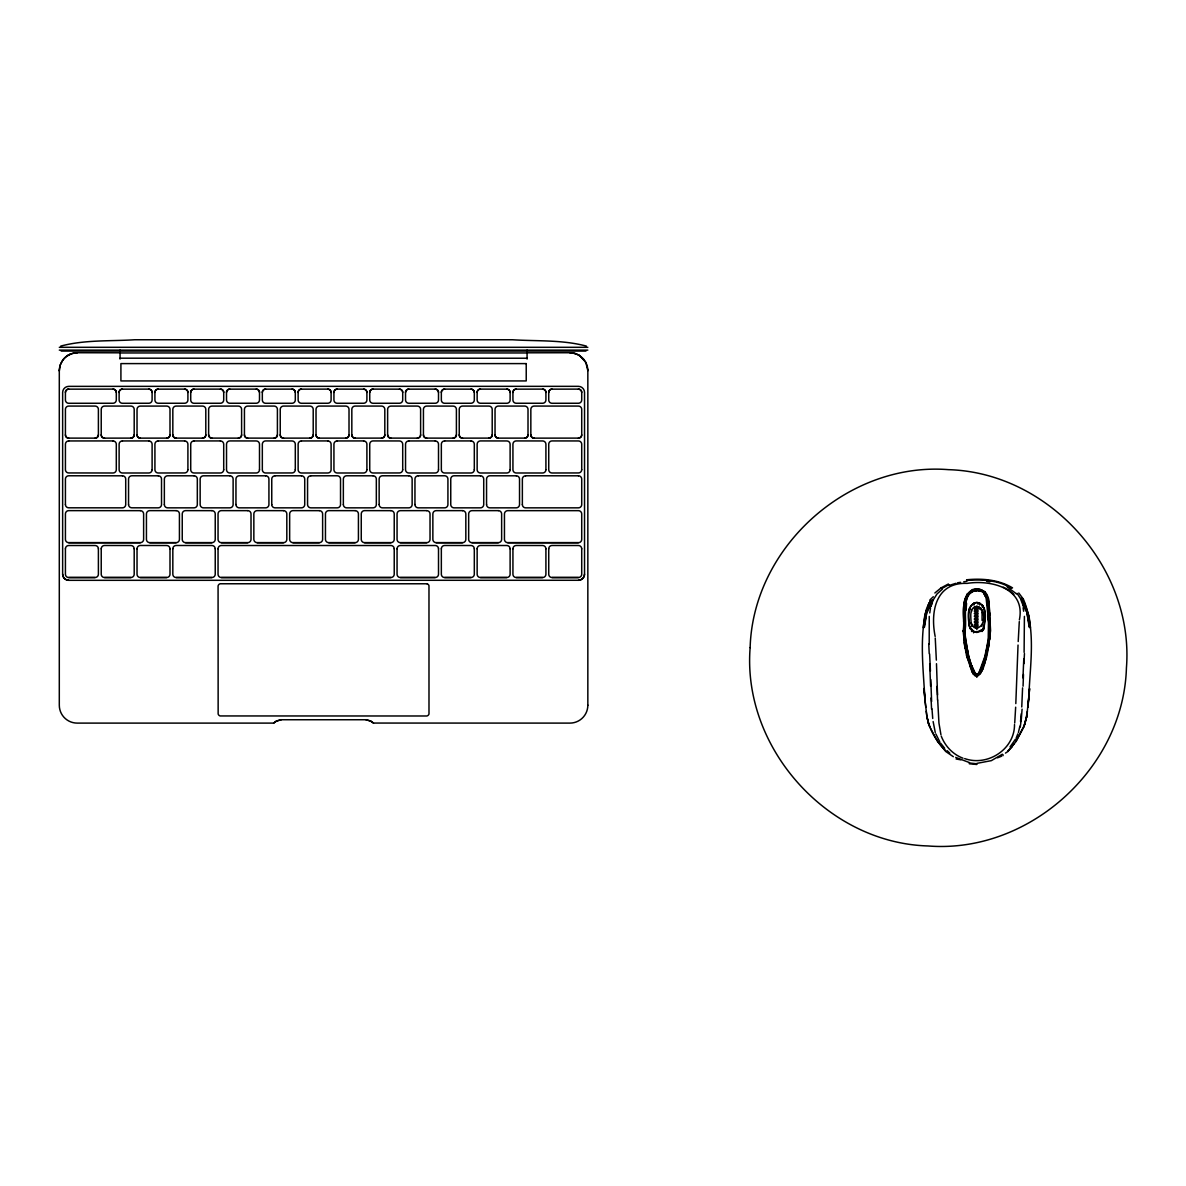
<?xml version="1.0" encoding="UTF-8"?>
<svg xmlns="http://www.w3.org/2000/svg" width="1186" height="1186" viewBox="0 0 1186 1186"><rect width="100%" height="100%" fill="white"/><g stroke="black" fill="none" stroke-linecap="round" stroke-linejoin="round"><path stroke-width="1.5" d="M963.076 631.278C965.612 618.262 958.629 596.632 972.95 589.501C981.934 586.536 989.761 594.408 988.946 603.452M965.063 648.105L963.076 630.685M965.345 639.002L964.885 630.982C967.806 619.048 959.489 592.748 976.834 590.495M965.671 640.944L965.345 638.394M966.62 595.061L972.95 589.501M965.063 647.497L967.064 657.652L966.486 654.909M965.671 640.336L968.843 657.177L968.206 654.109M969.184 625.571C969.422 618.01 966.116 604.489 976.834 602.621C988.412 605.26 984.38 620.13 983.654 628.728L981.771 631.293L983.654 627.157M967.064 657.059L971.897 671.484L973.365 674.315L976.834 676.583C984.35 671.765 984.825 660.765 987.464 652.923L990.577 630.685L988.946 602.859M969.184 624.014L970 628.728C968.206 620.278 965.211 604.652 976.834 602.31C988.442 604.652 985.447 620.278 983.654 628.728M971.675 666.028L968.843 656.584M971.897 671.484L973.676 674.108L967.42 657.563L963.892 639.21C966.279 624.874 956.553 594.927 975.011 589.457C989.91 586.996 989.539 607.202 989.598 616.646L990.221 631.219M973.469 590.806L970.489 592.867M971.675 665.435L974.922 672.729L973.232 670.283L974.61 672.922L973.676 673.515L976.834 676.168C983.298 672.432 983.357 663.137 986.233 656.955L983.535 665.45M976.834 629.633L976.834 628.076C986.026 626.43 986.026 607.988 976.834 606.298C968.265 607.588 971.408 618.291 971.052 624.207M977.709 606.935L977.709 627.794L974.284 627.661L977.709 622.131L974.284 622.101L977.709 616.216L974.284 616.305L977.709 610.909L974.284 611.087L977.709 606.935L974.284 607.202M978.02 604.208L978.02 602.636M978.494 591.147L978.494 590.539C961.52 588.538 966.738 613.177 964.574 623.436L964.796 635.844M978.732 673.322L984.81 656.584L986.737 647.378L988.309 639.002L988.709 623.436M980.185 591.399L978.494 590.539M981.756 670.891L980.288 673.707M982.067 620.441L982.067 612.169M982.69 605.334L984.143 609.589L984.143 608.033M983.92 665.45L986.589 657.059M988.694 622.65L986.085 597.714L983.164 592.259L980.185 590.806M984.617 591.414L986.619 594.334M985.314 596.202L984.602 594.29M988.353 614.911C987.048 607.336 989.658 591.636 978.524 590.272L978.524 590.865M988.59 647.497L989.198 644.561M988.353 614.304L988.679 639.046L988.946 634.243M989.761 639.21L990.221 630.626M989.91 615.356L989.673 612.836M1023.118 728.352L1016.046 741.532L1007.937 751.494L1005.461 753.095M1019.382 619.893C1025.831 588.345 991.333 579.569 967.094 583.379C935.576 582.163 930.195 611.843 935.161 636.452M1029.166 627.083L1026.572 610.434L1023.77 601.836L1020.998 600.027L1024.022 607.899L1022.288 600.457L1024.748 608.64L1023.77 601.836L1025.727 611.027L1026.572 610.434L1029.67 627.616M59.3 370.64L60.249 364.947L63.006 359.743A17.909 17.909 0 0 1 77.209 352.731L120.068 352.805M1022.94 677.918L1023.785 658.927M1023.058 686.19L1023.474 674.463M1022.584 687.85L1021.754 706.989M1015.661 707.182L1014.712 723.015M1015.809 703.609L1018.033 645.051M1024.111 652.33L1024.408 616.379M929.246 616.379L929.201 644.369M1023.963 663.641L1024.452 653.53M1018.211 641.537L1019.293 621.612M923.242 627.705L924.843 614.822L929.009 602.977M1021.339 718.894L1022.08 709.139M1021.294 713.661L1020.523 721.562M966.012 610.434L966.56 603.422M963.625 621.731L964.055 616.038M1016.046 741.042L1024.897 724.261L1027.417 711.274M923.983 627.616L927.081 610.434L929.898 601.836L932.656 600.027L930.966 606.239M930.536 728.352L937.607 741.532L945.716 751.494L953.366 756.712M1014.519 724.527C1014.667 749.3 987.553 766.749 964.678 758.58M1020.271 726.974L1021.294 719.22M1026.691 717.219L1029.626 688.547L1027.847 707.316L1028.944 697.487L1028.766 699.014C1029.7 666.324 1036.49 630.893 1023.651 599.819L1021.442 597.759M929.765 612.94L930.536 607.795M929.72 601.584L930.002 599.819L933.308 596.736M989.761 638.602L986.233 657.563M978.732 672.729L977.798 674.567C984.84 663.938 986.352 650.743 988.679 638.453M986.263 652.033L987.004 647.941M1018.389 732.518L1019.901 726.188M926.548 608.774C919.239 638.187 923.375 669.126 924.887 699.014L924.027 688.547L924.887 699.014M984.602 659.031L982.364 665.435M931.04 606.283L933.011 600.22L936.999 593.993L942.44 589.086M932.656 600.027L929.631 607.899L931.366 600.457L928.905 608.64L929.898 601.836L927.926 611.027L927.081 610.434L924.487 627.083M1023.859 726.914L1026.809 716.27L1023.548 727.567M981.949 670.016L983.001 667.377M982.304 670.134L983.387 667.407M1016.194 737.988L1017.84 733.897M927.185 607.336L929.098 603.022M966.961 595.179L973.054 589.753M1015.424 739.263L1010.012 746.972M969.659 627.305L972.579 631.174L976.834 632.479L981.074 631.174L983.995 627.305M983.995 628.876L982.052 631.515L982.052 629.959M1012.162 746.231L1014.104 743.637M976.834 675.501L979.043 672.922M59.3 370.21L59.3 705.21A17.894 17.894 0 0 0 77.194 723.104L273.64 723.104L276.056 721.177L281.171 719.739L365.97 719.739L371.085 721.177L373.501 723.06L569.932 723.104A17.909 17.909 0 0 0 587.841 705.151M273.64 723.104L276.887 720.866L281.171 719.813M981.771 629.722L976.834 632.108L973.558 631.293L970 627.157M1007.848 750.812L1012.221 746.75M934.865 593L940.898 588.019M1002.392 754.207L991.363 760.641L976.834 763.384M973.365 590.539L970.192 592.096M67.261 355.756L71.442 353.68M942.099 588.345L948.948 584.624M941.091 587.871L948.385 584.001M974.922 672.729L976.834 674.478L977.798 673.959M976.834 675.071L978.05 674.849M997.5 757.81L1001.681 756.164M60.782 346.09C84.725 339.67 110.105 341.316 134.67 339.759L512.471 339.759C537.036 341.316 562.401 339.67 586.358 346.09M949.274 585.395L955.797 583.349M957.443 582.83L960.586 582.311M963.729 581.807L966.872 581.288M966.59 579.791C982.156 578.205 998.923 579.658 1012.562 587.871M966.723 580.458C981.904 579.287 998.301 580.013 1011.554 588.345M59.3 347.305L587.841 347.305M59.3 350.122L587.841 350.122M61.183 351.071L585.958 351.071M527.073 352.805L569.932 352.731A17.894 17.894 0 0 1 579.88 355.756L585.825 362.397L587.841 370.655L587.841 705.21M120.068 352.954L527.073 352.954M120.068 358.187L527.073 358.231M68.729 389.156L112.996 389.112A3.291 3.291 0 0 1 116.302 392.418L116.302 399.978A3.291 3.291 0 0 1 112.996 403.255L68.729 403.284A3.291 3.291 0 0 1 65.423 399.949L65.423 392.418A3.291 3.291 0 0 1 68.729 389.112A3.291 3.291 0 0 0 65.423 392.447M122.425 389.156L148.799 389.112A3.291 3.291 0 0 1 152.104 392.418L152.104 399.978A3.291 3.291 0 0 1 148.799 403.255L122.425 403.284A3.291 3.291 0 0 1 119.119 399.978L119.119 392.418A3.291 3.291 0 0 1 122.425 389.112A3.291 3.291 0 0 0 119.119 392.447M158.227 389.156L184.601 389.112A3.291 3.291 0 0 1 187.907 392.418L187.907 399.978A3.291 3.291 0 0 1 184.601 403.255L158.227 403.255A3.291 3.291 0 0 1 154.921 399.978L154.921 392.418A3.291 3.291 0 0 1 158.227 389.112A3.291 3.291 0 0 0 154.921 392.447M194.03 389.156L220.403 389.112A3.291 3.291 0 0 1 223.709 392.418L223.709 399.978A3.291 3.291 0 0 1 220.403 403.255L194.03 403.284A3.291 3.291 0 0 1 190.724 399.978L190.724 392.418A3.291 3.291 0 0 1 194.03 389.112A3.291 3.291 0 0 0 190.724 392.447M229.832 389.156L256.206 389.112A3.291 3.291 0 0 1 259.497 392.418L259.497 399.978A3.291 3.291 0 0 1 256.206 403.255L229.832 403.255A3.291 3.291 0 0 1 226.526 399.978L226.526 392.418A3.291 3.291 0 0 1 229.832 389.112A3.291 3.291 0 0 0 226.526 392.447M265.634 389.156L292.008 389.112A3.291 3.291 0 0 1 295.299 392.418L295.299 399.978A3.291 3.291 0 0 1 292.008 403.284L265.634 403.284A3.291 3.291 0 0 1 262.328 399.949L262.328 392.418A3.291 3.291 0 0 1 265.634 389.112A3.291 3.291 0 0 0 262.328 392.447M301.422 389.156L327.81 389.112A3.291 3.291 0 0 1 331.102 392.418L331.102 399.978A3.291 3.291 0 0 1 327.81 403.255L301.422 403.284A3.291 3.291 0 0 1 298.131 399.949L298.131 392.418A3.291 3.291 0 0 1 301.422 389.112A3.291 3.291 0 0 0 298.131 392.447M337.224 389.112L363.613 389.156A3.291 3.291 0 0 1 366.904 392.418L366.904 399.978A3.291 3.291 0 0 1 363.613 403.255L337.224 403.284A3.291 3.291 0 0 1 333.933 399.978L333.933 392.418A3.291 3.291 0 0 1 337.224 389.112A3.291 3.291 0 0 0 333.933 392.447M373.027 389.112L399.415 389.156A3.291 3.291 0 0 1 402.706 392.418L402.706 399.978A3.291 3.291 0 0 1 399.415 403.255L373.027 403.284A3.291 3.291 0 0 1 369.736 399.949L369.736 392.418A3.291 3.291 0 0 1 373.027 389.112A3.291 3.291 0 0 0 369.736 392.447M408.829 389.156L435.218 389.112A3.291 3.291 0 0 1 438.509 392.418L438.509 399.978A3.291 3.291 0 0 1 435.218 403.255L408.829 403.284A3.291 3.291 0 0 1 405.538 399.978L405.538 392.418A3.291 3.291 0 0 1 408.829 389.112A3.291 3.291 0 0 0 405.538 392.447M444.631 389.112L471.005 389.156A3.291 3.291 0 0 1 474.311 392.418L474.311 399.978A3.291 3.291 0 0 1 471.005 403.255L444.631 403.284A3.291 3.291 0 0 1 441.34 399.949L441.34 392.418A3.291 3.291 0 0 1 444.631 389.112A3.291 3.291 0 0 0 441.34 392.447M480.434 389.112L506.807 389.156A3.291 3.291 0 0 1 510.113 392.418L510.113 399.978A3.291 3.291 0 0 1 506.807 403.284L480.434 403.255A3.291 3.291 0 0 1 477.143 399.978L477.143 392.418A3.291 3.291 0 0 1 480.434 389.112A3.291 3.291 0 0 0 477.143 392.447M516.236 389.156L542.61 389.112A3.291 3.291 0 0 1 545.916 392.418L545.916 399.978A3.291 3.291 0 0 1 542.61 403.255L516.236 403.255A3.291 3.291 0 0 1 512.93 399.949L512.93 392.418A3.291 3.291 0 0 1 516.236 389.112A3.291 3.291 0 0 0 512.93 392.447M552.039 389.156L578.412 389.112A3.291 3.291 0 0 1 581.718 392.418L581.718 399.978A3.291 3.291 0 0 1 578.412 403.255L552.039 403.284A3.291 3.291 0 0 1 548.733 399.949L548.733 392.418A3.291 3.291 0 0 1 552.039 389.112A3.291 3.291 0 0 0 548.733 392.447M68.729 438.108L95.102 438.138A3.291 3.291 0 0 0 98.394 434.832L98.394 409.378A3.291 3.291 0 0 0 95.102 406.072L68.729 406.072A3.291 3.291 0 0 0 65.423 409.407L65.423 434.832A3.291 3.291 0 0 0 68.729 438.138A3.291 3.291 0 0 1 65.423 434.802M104.516 438.138L130.905 438.108A3.291 3.291 0 0 0 134.196 434.832L134.196 409.378A3.291 3.291 0 0 0 130.905 406.072L104.516 406.072A3.291 3.291 0 0 0 101.225 409.407L101.225 434.832A3.291 3.291 0 0 0 104.516 438.138A3.291 3.291 0 0 1 101.225 434.802M140.319 438.138L166.707 438.108A3.291 3.291 0 0 0 169.998 434.832L169.998 409.378A3.291 3.291 0 0 0 166.707 406.072L140.319 406.101A3.291 3.291 0 0 0 137.027 409.407L137.027 434.832A3.291 3.291 0 0 0 140.319 438.138A3.291 3.291 0 0 1 137.027 434.802M176.121 438.108L202.509 438.138A3.291 3.291 0 0 0 205.801 434.832L205.801 409.378A3.291 3.291 0 0 0 202.509 406.072L176.121 406.072A3.291 3.291 0 0 0 172.83 409.407L172.83 434.832A3.291 3.291 0 0 0 176.121 438.138A3.291 3.291 0 0 1 172.83 434.802M211.923 438.108L238.312 438.138A3.291 3.291 0 0 0 241.603 434.832L241.603 409.378A3.291 3.291 0 0 0 238.312 406.072L211.923 406.101A3.291 3.291 0 0 0 208.632 409.407L208.632 434.832A3.291 3.291 0 0 0 211.923 438.138A3.291 3.291 0 0 1 208.632 434.802M247.726 438.108L274.099 438.138A3.291 3.291 0 0 0 277.405 434.832L277.405 409.378A3.291 3.291 0 0 0 274.099 406.072L247.726 406.101A3.291 3.291 0 0 0 244.435 409.407L244.435 434.832A3.291 3.291 0 0 0 247.726 438.138A3.291 3.291 0 0 1 244.435 434.802M283.528 438.138L309.902 438.108A3.291 3.291 0 0 0 313.208 434.832L313.208 409.378A3.291 3.291 0 0 0 309.902 406.072L283.528 406.072A3.291 3.291 0 0 0 280.237 409.407L280.237 434.832A3.291 3.291 0 0 0 283.528 438.138A3.291 3.291 0 0 1 280.237 434.802M319.33 438.138L345.704 438.108A3.291 3.291 0 0 0 349.01 434.832L349.01 409.378A3.291 3.291 0 0 0 345.704 406.072L319.33 406.072A3.291 3.291 0 0 0 316.025 409.407L316.025 434.832A3.291 3.291 0 0 0 319.33 438.138A3.291 3.291 0 0 1 316.025 434.802M355.133 438.138L381.507 438.108A3.291 3.291 0 0 0 384.813 434.832L384.813 409.378A3.291 3.291 0 0 0 381.507 406.072L355.133 406.072A3.291 3.291 0 0 0 351.827 409.407L351.827 434.832A3.291 3.291 0 0 0 355.133 438.138A3.291 3.291 0 0 1 351.827 434.802M390.935 438.108L417.309 438.138A3.291 3.291 0 0 0 420.615 434.832L420.615 409.378A3.291 3.291 0 0 0 417.309 406.072L390.935 406.101A3.291 3.291 0 0 0 387.629 409.407L387.629 434.832A3.291 3.291 0 0 0 390.935 438.138A3.291 3.291 0 0 1 387.629 434.802M426.738 438.108L453.111 438.138A3.291 3.291 0 0 0 456.402 434.832L456.402 409.378A3.291 3.291 0 0 0 453.111 406.101L426.738 406.072A3.291 3.291 0 0 0 423.432 409.407L423.432 434.832A3.291 3.291 0 0 0 426.738 438.138A3.291 3.291 0 0 1 423.432 434.802M462.525 438.138L488.914 438.108A3.291 3.291 0 0 0 492.205 434.832L492.205 409.378A3.291 3.291 0 0 0 488.914 406.072L462.525 406.072A3.291 3.291 0 0 0 459.234 409.407L459.234 434.832A3.291 3.291 0 0 0 462.525 438.138A3.291 3.291 0 0 1 459.234 434.802M498.328 438.138L524.716 438.108A3.291 3.291 0 0 0 528.007 434.832L528.007 409.378A3.291 3.291 0 0 0 524.716 406.072L498.328 406.072A3.291 3.291 0 0 0 495.036 409.407L495.036 434.832A3.291 3.291 0 0 0 498.328 438.138A3.291 3.291 0 0 1 495.036 434.802M534.13 438.138L578.412 438.108A3.291 3.291 0 0 0 581.718 434.832L581.718 409.378A3.291 3.291 0 0 0 578.412 406.072L534.13 406.072A3.291 3.291 0 0 0 530.839 409.407L530.839 434.832A3.291 3.291 0 0 0 534.13 438.138A3.291 3.291 0 0 1 530.839 434.802M68.729 440.955L112.996 440.925M122.425 440.955L148.799 440.925M158.227 440.955L184.601 440.925M194.03 440.955L220.403 440.925M301.422 440.955L327.81 440.925M337.224 440.955L363.613 440.925M408.829 440.955L435.218 440.925M444.631 440.955L471.005 440.925M122.425 475.808L68.729 475.779A3.291 3.291 0 0 0 65.423 479.07L65.423 504.539M158.227 475.808L131.839 475.779A3.291 3.291 0 0 0 128.548 479.07L128.548 504.539M194.03 475.808L167.641 475.779A3.291 3.291 0 0 0 164.35 479.07L164.35 504.539M265.634 475.808L239.246 475.779A3.291 3.291 0 0 0 235.955 479.07L235.955 504.539M275.048 475.779L301.422 475.808M310.851 475.808L337.224 475.779A3.291 3.291 0 0 1 340.53 479.07L340.53 504.539A3.291 3.291 0 0 1 337.224 507.845L310.851 507.845A3.291 3.291 0 0 1 307.559 504.539L307.559 479.07A3.291 3.291 0 0 1 310.851 475.779M373.027 475.808L346.653 475.779A3.291 3.291 0 0 0 343.347 479.07L343.347 504.539M408.829 475.808L382.455 475.779A3.291 3.291 0 0 0 379.149 479.07L379.149 504.539M418.258 475.808L444.631 475.779A3.291 3.291 0 0 1 447.923 479.07L447.923 504.539A3.291 3.291 0 0 1 444.631 507.845L418.258 507.845A3.291 3.291 0 0 1 414.952 504.51M480.434 475.808L454.06 475.779A3.291 3.291 0 0 0 450.754 479.07L450.754 504.539A3.291 3.291 0 0 0 454.06 507.845L480.434 507.845A3.291 3.291 0 0 0 483.725 504.539L483.725 479.07A3.291 3.291 0 0 0 480.434 475.779M516.236 475.808L489.848 475.779A3.291 3.291 0 0 0 486.556 479.07L486.556 504.539M525.65 475.779L578.412 475.808M578.412 542.654L507.756 542.654A3.291 3.291 0 0 1 504.45 539.363L504.45 513.923A3.291 3.291 0 0 1 507.756 510.662L578.412 510.662A3.291 3.291 0 0 1 581.718 513.968L581.718 539.393A3.291 3.291 0 0 1 578.412 542.699L507.756 542.699M68.729 542.699L140.319 542.699M149.747 542.699L176.121 542.699M185.55 542.699L211.923 542.699M221.352 542.699L247.726 542.699M257.154 542.699L283.528 542.699M292.942 542.699L319.33 542.699M328.744 542.699L355.133 542.699M364.547 542.699L390.935 542.699M400.349 542.699L426.738 542.699M436.151 542.699L462.525 542.699M471.954 542.699L498.328 542.699M68.729 577.508L95.102 577.508A3.291 3.291 0 0 0 98.394 574.217L98.394 548.777M104.516 577.508L130.905 577.508A3.291 3.291 0 0 0 134.196 574.217L134.196 548.777M140.319 577.508L166.707 577.508A3.291 3.291 0 0 0 169.998 574.217L169.998 548.777M176.121 577.508L211.923 577.508A3.291 3.291 0 0 0 215.229 574.217L215.229 548.777M221.352 577.508L390.935 577.508A3.291 3.291 0 0 0 394.226 574.217L394.226 548.777M400.349 577.508L435.218 577.508A3.291 3.291 0 0 0 438.509 574.217L438.509 548.777M444.631 577.508L471.005 577.508A3.291 3.291 0 0 0 474.311 574.217L474.311 548.777M480.434 577.508L506.807 577.508A3.291 3.291 0 0 0 510.113 574.217L510.113 548.777M516.236 577.508L542.61 577.508M552.039 577.508L578.412 577.508A3.291 3.291 0 0 0 581.718 574.217L581.718 548.777M95.102 577.538L68.729 577.538A3.291 3.291 0 0 1 65.423 574.246L65.423 548.777M130.905 577.538L104.516 577.538A3.291 3.291 0 0 1 101.225 574.246L101.225 548.777M166.707 577.538L140.319 577.538A3.291 3.291 0 0 1 137.027 574.246L137.027 548.777M211.923 577.538L176.121 577.538A3.291 3.291 0 0 1 172.83 574.246L172.83 548.777M390.935 577.538L221.352 577.538A3.291 3.291 0 0 1 218.046 574.246L218.046 548.777M435.218 577.538L400.349 577.538A3.291 3.291 0 0 1 397.058 574.246L397.058 548.777M471.005 577.538L444.631 577.538A3.291 3.291 0 0 1 441.34 574.246L441.34 548.777M506.807 577.538L480.434 577.538A3.291 3.291 0 0 1 477.143 574.246L477.143 548.777M578.412 577.538L552.039 577.538A3.291 3.291 0 0 1 548.733 574.246L548.733 548.777M969.318 763.784L976.834 764.481M969.288 762.998L976.834 763.784M986.782 581.288L989.925 581.807M365.97 719.813L370.24 720.866L373.501 723.104M956.094 758.981L960.793 759.826M976.834 628.076L973.232 626.564L971.052 622.635M969.466 762.583L955.694 757.394M574.765 353.398L575.936 353.769M962.988 758.195C952.981 754.518 945.034 746.083 941.284 736.195M976.834 674.893L974.61 672.922M1003.178 587.1L1009.242 590.346L1013.852 594.497M1007.107 586.877L1016.654 593.993M579.242 355.34L584.135 359.803M945.805 750.812C936.54 741.724 929.172 729.405 926.844 716.27L928.757 724.261L926.844 716.27M947.229 750.708L949.778 753.154M940.528 743.088L944.679 748.262M986.292 593.637L986.218 594.927L984.336 591.592M1018.789 593L1023.429 599.241M1017.069 593.341L1021.072 599.538M939.772 741.813L935.813 733.897M984.602 593.549L985.655 595.505M984.602 594.898L984.232 593.608M1023.933 601.584L1029.063 616.097L1030.412 627.705M972.312 667.599L973.573 670.12M970.726 664.279L968.488 656.673L973.232 670.876M969.733 665.45L972.223 670.742M930.106 727.567L928.475 723.46L929.794 726.914M985.314 595.609L986.455 597.64M940.943 734.801L938.941 723.015L937.696 700.036M935.265 732.518L933.13 721.562M967.554 651.04L966.916 647.378M964.529 631.041L968.488 657.281M965.612 648.905L966.219 651.262M987.879 599.849L988.575 603.452M964.144 642.797L964.767 646.34M964.737 644.131L965.3 646.815M1023.118 607.795L1023.637 611.235M587.796 369.469L587.841 370.758A17.894 17.894 0 0 0 569.932 352.909M926.236 711.274L926.963 717.219L924.709 697.487L925.806 707.316M1003 754.696L1003.074 755.615M988.442 620.234L988.057 615.104M987.716 606.698L987.464 602.829M931.988 708.828L932.73 718.479M935.25 638.038L936.347 660.113M929.616 653.931L930.432 671.054M931.618 701.504L930.773 679.578M931.025 698.005L931.573 709.139M928.771 643.909L929.201 653.53M929.691 663.641L930.595 686.19M936.48 663.715L937.533 694.937M937.088 686.412L937.518 700.081M983.802 608.136L983.802 609.693M982.675 611.902L982.675 613.458L982.052 609.945M982.393 605.542L982.393 607.099M981.949 624.8L981.949 626.371M981.43 670.742L979.977 673.515M980.941 608.196L980.941 609.752L978.776 608.329L978.776 606.758M979.799 603.081L979.621 604.934M976.834 589.145L976.834 591.102M976.834 606.298L976.834 607.855M976.834 674.478L976.834 677.176M975.604 674.849L974.877 675.709M975.011 589.457L975.129 590.865M974.877 606.758L974.877 608.329M974.032 603.377L974.032 604.934M973.854 603.081L973.854 604.652M973.558 631.293L973.558 632.85M971.705 624.8L971.705 626.371M971.883 629.722L971.883 631.293M971.601 609.945L971.601 611.502M971.601 629.959L971.601 631.515M969.851 608.136L969.851 609.693M969.511 608.033L969.511 609.589M968.814 624.058L968.814 625.615M968.651 594.305L967.998 595.505M967.361 593.637L967.435 594.927M581.718 469.686L581.718 444.231A3.291 3.291 0 0 0 578.412 440.955L552.039 440.925A3.291 3.291 0 0 0 548.733 444.231L548.733 469.686A3.291 3.291 0 0 0 552.039 472.992L578.412 472.947A3.291 3.291 0 0 0 581.718 469.656M545.916 469.686L545.916 444.231A3.291 3.291 0 0 0 542.61 440.955L516.236 440.925A3.291 3.291 0 0 0 512.93 444.231L512.93 469.686A3.291 3.291 0 0 0 516.236 472.992L542.61 472.992A3.291 3.291 0 0 0 545.916 469.656M545.916 548.777L545.916 574.246A3.291 3.291 0 0 1 542.61 577.538L516.236 577.538A3.291 3.291 0 0 1 512.93 574.246L512.93 548.777M527.073 350.122L527.073 359.076M522.359 504.539L522.359 479.07A3.291 3.291 0 0 1 525.65 475.808M510.113 469.686L510.113 444.231A3.291 3.291 0 0 0 506.807 440.955L480.434 440.925A3.291 3.291 0 0 0 477.143 444.231L477.143 469.686A3.291 3.291 0 0 0 480.434 472.992L506.807 472.992A3.291 3.291 0 0 0 510.113 469.656M474.311 469.686L474.311 444.231A3.291 3.291 0 0 0 471.005 440.955M438.509 469.686L438.509 444.231A3.291 3.291 0 0 0 435.218 440.955M414.952 504.539L414.952 479.07A3.291 3.291 0 0 1 418.258 475.779M402.706 469.686L402.706 444.231A3.291 3.291 0 0 0 399.415 440.955L373.027 440.925A3.291 3.291 0 0 0 369.736 444.231L369.736 469.686A3.291 3.291 0 0 0 373.027 472.992L399.415 472.947A3.291 3.291 0 0 0 402.706 469.656M366.904 469.686L366.904 444.231A3.291 3.291 0 0 0 363.613 440.955M295.299 469.686L295.299 444.231A3.291 3.291 0 0 0 292.008 440.955L265.634 440.925A3.291 3.291 0 0 0 262.328 444.231L262.328 469.686A3.291 3.291 0 0 0 265.634 472.992L292.008 472.947A3.291 3.291 0 0 0 295.299 469.656M271.757 504.539L271.757 479.07A3.291 3.291 0 0 1 275.048 475.808M259.497 469.686L259.497 444.231A3.291 3.291 0 0 0 256.206 440.955L229.832 440.925A3.291 3.291 0 0 0 226.526 444.231L226.526 469.686A3.291 3.291 0 0 0 229.832 472.992L256.206 472.992A3.291 3.291 0 0 0 259.497 469.656M223.709 469.686L223.709 444.231A3.291 3.291 0 0 0 220.403 440.955M187.907 469.686L187.907 444.231A3.291 3.291 0 0 0 184.601 440.955M152.104 469.686L152.104 444.231A3.291 3.291 0 0 0 148.799 440.955M120.068 350.122L120.068 359.076M59.3 370.818A17.894 17.894 0 0 1 77.194 352.909M68.758 580.28A6.123 6.123 0 0 1 62.636 574.157M584.535 574.157A6.123 6.123 0 0 1 578.412 580.28L68.758 580.325A6.123 6.123 0 0 1 62.636 574.202L62.636 392.462A6.123 6.123 0 0 1 68.758 386.369L578.412 386.339A6.123 6.123 0 0 1 584.535 392.462L584.535 574.202A6.123 6.123 0 0 1 578.412 580.325M98.394 548.821A3.291 3.291 0 0 0 95.102 545.516L68.729 545.516A3.291 3.291 0 0 0 65.423 548.821M134.196 548.821A3.291 3.291 0 0 0 130.905 545.516L104.516 545.486A3.291 3.291 0 0 0 101.225 548.821M169.998 548.821A3.291 3.291 0 0 0 166.707 545.516L140.319 545.486A3.291 3.291 0 0 0 137.027 548.821M215.229 548.821A3.291 3.291 0 0 0 211.923 545.516L176.121 545.486A3.291 3.291 0 0 0 172.83 548.821M581.718 548.821A3.291 3.291 0 0 0 578.412 545.516L552.039 545.486A3.291 3.291 0 0 0 548.733 548.821M545.916 548.821A3.291 3.291 0 0 0 542.61 545.516L516.236 545.486A3.291 3.291 0 0 0 512.93 548.821M510.113 548.821A3.291 3.291 0 0 0 506.807 545.516L480.434 545.486A3.291 3.291 0 0 0 477.143 548.821M474.311 548.821A3.291 3.291 0 0 0 471.005 545.516L444.631 545.486A3.291 3.291 0 0 0 441.34 548.821M438.509 548.821A3.291 3.291 0 0 0 435.218 545.516L400.349 545.516A3.291 3.291 0 0 0 397.058 548.821M394.226 548.821A3.291 3.291 0 0 0 390.935 545.516L221.352 545.516A3.291 3.291 0 0 0 218.046 548.821M122.425 475.779A3.291 3.291 0 0 1 125.716 479.07L125.716 504.539A3.291 3.291 0 0 1 122.425 507.845L68.729 507.801A3.291 3.291 0 0 1 65.423 504.51M112.996 440.955A3.291 3.291 0 0 1 116.302 444.261L116.302 469.686A3.291 3.291 0 0 1 112.996 472.992L68.729 472.947A3.291 3.291 0 0 1 65.423 469.686L65.423 444.231A3.291 3.291 0 0 1 68.729 440.925M98.394 434.802A3.291 3.291 0 0 1 95.102 438.108M112.996 389.156A3.291 3.291 0 0 1 116.302 392.447M158.227 475.779A3.291 3.291 0 0 1 161.518 479.07L161.518 504.539A3.291 3.291 0 0 1 158.227 507.845L131.839 507.801A3.291 3.291 0 0 1 128.548 504.51M194.03 475.779A3.291 3.291 0 0 1 197.321 479.07L197.321 504.539A3.291 3.291 0 0 1 194.03 507.845L167.641 507.845A3.291 3.291 0 0 1 164.35 504.51M265.634 475.779A3.291 3.291 0 0 1 268.925 479.07L268.925 504.539A3.291 3.291 0 0 1 265.634 507.845L239.246 507.845A3.291 3.291 0 0 1 235.955 504.51M301.422 475.779A3.291 3.291 0 0 1 304.728 479.07L304.728 504.539A3.291 3.291 0 0 1 301.422 507.845L275.048 507.845A3.291 3.291 0 0 1 271.757 504.51M373.027 475.779A3.291 3.291 0 0 1 376.333 479.07L376.333 504.539A3.291 3.291 0 0 1 373.027 507.845L346.653 507.845A3.291 3.291 0 0 1 343.347 504.51M408.829 475.779A3.291 3.291 0 0 1 412.135 479.07L412.135 504.539A3.291 3.291 0 0 1 408.829 507.845L382.455 507.845A3.291 3.291 0 0 1 379.149 504.51M516.236 475.779A3.291 3.291 0 0 1 519.527 479.07L519.527 504.539A3.291 3.291 0 0 1 516.236 507.845L489.848 507.845A3.291 3.291 0 0 1 486.556 504.51M578.412 475.779A3.291 3.291 0 0 1 581.718 479.07L581.718 504.539A3.291 3.291 0 0 1 578.412 507.845L525.65 507.845A3.291 3.291 0 0 1 522.359 504.51M122.425 440.925A3.291 3.291 0 0 0 119.119 444.231L119.119 469.686A3.291 3.291 0 0 0 122.425 472.992L148.799 472.992A3.291 3.291 0 0 0 152.104 469.656M158.227 440.925A3.291 3.291 0 0 0 154.921 444.231L154.921 469.686A3.291 3.291 0 0 0 158.227 472.992L184.601 472.947A3.291 3.291 0 0 0 187.907 469.656M194.03 440.925A3.291 3.291 0 0 0 190.724 444.231L190.724 469.686A3.291 3.291 0 0 0 194.03 472.992L220.403 472.992A3.291 3.291 0 0 0 223.709 469.656M327.81 440.955A3.291 3.291 0 0 1 331.102 444.261L331.102 469.686A3.291 3.291 0 0 1 327.81 472.992L301.422 472.992A3.291 3.291 0 0 1 298.131 469.686L298.131 444.231A3.291 3.291 0 0 1 301.422 440.925M337.224 440.925A3.291 3.291 0 0 0 333.933 444.231L333.933 469.686A3.291 3.291 0 0 0 337.224 472.992L363.613 472.992A3.291 3.291 0 0 0 366.904 469.656M408.829 440.925A3.291 3.291 0 0 0 405.538 444.231L405.538 469.686A3.291 3.291 0 0 0 408.829 472.992L435.218 472.992A3.291 3.291 0 0 0 438.509 469.656M444.631 440.925A3.291 3.291 0 0 0 441.34 444.231L441.34 469.686A3.291 3.291 0 0 0 444.631 472.992L471.005 472.992A3.291 3.291 0 0 0 474.311 469.656M578.412 389.156A3.291 3.291 0 0 1 581.718 392.447M134.196 434.802A3.291 3.291 0 0 1 130.905 438.108M169.998 434.802A3.291 3.291 0 0 1 166.707 438.108M205.801 434.802A3.291 3.291 0 0 1 202.509 438.108M241.603 434.802A3.291 3.291 0 0 1 238.312 438.108M277.405 434.802A3.291 3.291 0 0 1 274.099 438.108M313.208 434.802A3.291 3.291 0 0 1 309.902 438.108M349.01 434.802A3.291 3.291 0 0 1 345.704 438.108M384.813 434.802A3.291 3.291 0 0 1 381.507 438.108M420.615 434.802A3.291 3.291 0 0 1 417.309 438.108M456.402 434.802A3.291 3.291 0 0 1 453.111 438.108M492.205 434.802A3.291 3.291 0 0 1 488.914 438.108M528.007 434.802A3.291 3.291 0 0 1 524.716 438.108M581.718 434.802A3.291 3.291 0 0 1 578.412 438.108M148.799 389.156A3.291 3.291 0 0 1 152.104 392.447M184.601 389.156A3.291 3.291 0 0 1 187.907 392.447M220.403 389.156A3.291 3.291 0 0 1 223.709 392.447M256.206 389.156A3.291 3.291 0 0 1 259.497 392.447M292.008 389.156A3.291 3.291 0 0 1 295.299 392.447M327.81 389.156A3.291 3.291 0 0 1 331.102 392.447M363.613 389.156A3.291 3.291 0 0 1 366.904 392.447M399.415 389.156A3.291 3.291 0 0 1 402.706 392.447M435.218 389.156A3.291 3.291 0 0 1 438.509 392.447M471.005 389.156A3.291 3.291 0 0 1 474.311 392.447M506.807 389.156A3.291 3.291 0 0 1 510.113 392.447M542.61 389.156A3.291 3.291 0 0 1 545.916 392.447M975.945 608.715L975.945 627.794L977.709 625.052L974.284 624.963L977.709 619.151L974.284 619.181L977.709 613.444L974.284 613.577L977.709 608.715L974.284 608.952L975.945 606.935L975.945 608.715M750.13 647.6C742.154 747.995 827.383 843.024 928.06 845.959C1028.47 853.935 1123.483 768.706 1126.418 668.029C1134.394 567.62 1049.165 472.606 948.489 469.656C848.079 461.695 753.066 546.924 750.13 647.6M526.228 363.598L120.913 363.598L120.913 380.928L526.228 380.928L526.228 363.598M229.832 475.779L203.443 475.808A3.291 3.291 0 0 0 200.152 479.114L200.152 504.539A3.291 3.291 0 0 0 203.443 507.845L229.832 507.845A3.291 3.291 0 0 0 233.123 504.539L233.123 479.07A3.291 3.291 0 0 0 229.832 475.779M140.319 510.662L68.729 510.632A3.291 3.291 0 0 0 65.423 513.968L65.423 539.393A3.291 3.291 0 0 0 68.729 542.654L140.319 542.654A3.291 3.291 0 0 0 143.625 539.363L143.625 513.923A3.291 3.291 0 0 0 140.319 510.662M176.121 510.662L149.747 510.632A3.291 3.291 0 0 0 146.441 513.968L146.441 539.393A3.291 3.291 0 0 0 149.747 542.654L176.121 542.654A3.291 3.291 0 0 0 179.427 539.363L179.427 513.923A3.291 3.291 0 0 0 176.121 510.632M211.923 510.662L185.55 510.632A3.291 3.291 0 0 0 182.244 513.968L182.244 539.393A3.291 3.291 0 0 0 185.55 542.654L211.923 542.654A3.291 3.291 0 0 0 215.229 539.363L215.229 513.923A3.291 3.291 0 0 0 211.923 510.632M247.726 510.662L221.352 510.632A3.291 3.291 0 0 0 218.046 513.968L218.046 539.393A3.291 3.291 0 0 0 221.352 542.654L247.726 542.654A3.291 3.291 0 0 0 251.017 539.363L251.017 513.923A3.291 3.291 0 0 0 247.726 510.632M283.528 510.662L257.154 510.632A3.291 3.291 0 0 0 253.848 513.968L253.848 539.393A3.291 3.291 0 0 0 257.154 542.654L283.528 542.654A3.291 3.291 0 0 0 286.819 539.363L286.819 513.923A3.291 3.291 0 0 0 283.528 510.662M319.33 510.662L292.942 510.632A3.291 3.291 0 0 0 289.651 513.968L289.651 539.393A3.291 3.291 0 0 0 292.942 542.654L319.33 542.654A3.291 3.291 0 0 0 322.622 539.363L322.622 513.923A3.291 3.291 0 0 0 319.33 510.632M355.133 510.662L328.744 510.632A3.291 3.291 0 0 0 325.453 513.968L325.453 539.393A3.291 3.291 0 0 0 328.744 542.654L355.133 542.654A3.291 3.291 0 0 0 358.424 539.363L358.424 513.923A3.291 3.291 0 0 0 355.133 510.632M390.935 510.662L364.547 510.632A3.291 3.291 0 0 0 361.256 513.968L361.256 539.393A3.291 3.291 0 0 0 364.547 542.654L390.935 542.654A3.291 3.291 0 0 0 394.226 539.363L394.226 513.923A3.291 3.291 0 0 0 390.935 510.662M426.738 510.632L400.349 510.662A3.291 3.291 0 0 0 397.058 513.968L397.058 539.393A3.291 3.291 0 0 0 400.349 542.654L426.738 542.654A3.291 3.291 0 0 0 430.029 539.363L430.029 513.923A3.291 3.291 0 0 0 426.738 510.662M462.525 510.632L436.151 510.662A3.291 3.291 0 0 0 432.86 513.968L432.86 539.393A3.291 3.291 0 0 0 436.151 542.654L462.525 542.654A3.291 3.291 0 0 0 465.831 539.363L465.831 513.923A3.291 3.291 0 0 0 462.525 510.662M498.328 510.632L471.954 510.662A3.291 3.291 0 0 0 468.663 513.968L468.663 539.393A3.291 3.291 0 0 0 471.954 542.654L498.328 542.654A3.291 3.291 0 0 0 501.634 539.363L501.634 513.923A3.291 3.291 0 0 0 498.328 510.632M427.019 583.779L220.151 583.764A2.832 2.832 0 0 0 218.076 586.121L218.15 713.942A2.832 2.832 0 0 0 220.151 715.944L426.812 715.988A2.832 2.832 0 0 0 428.991 713.942L428.976 585.721A2.832 2.832 0 0 0 427.019 583.779"/></g></svg>
